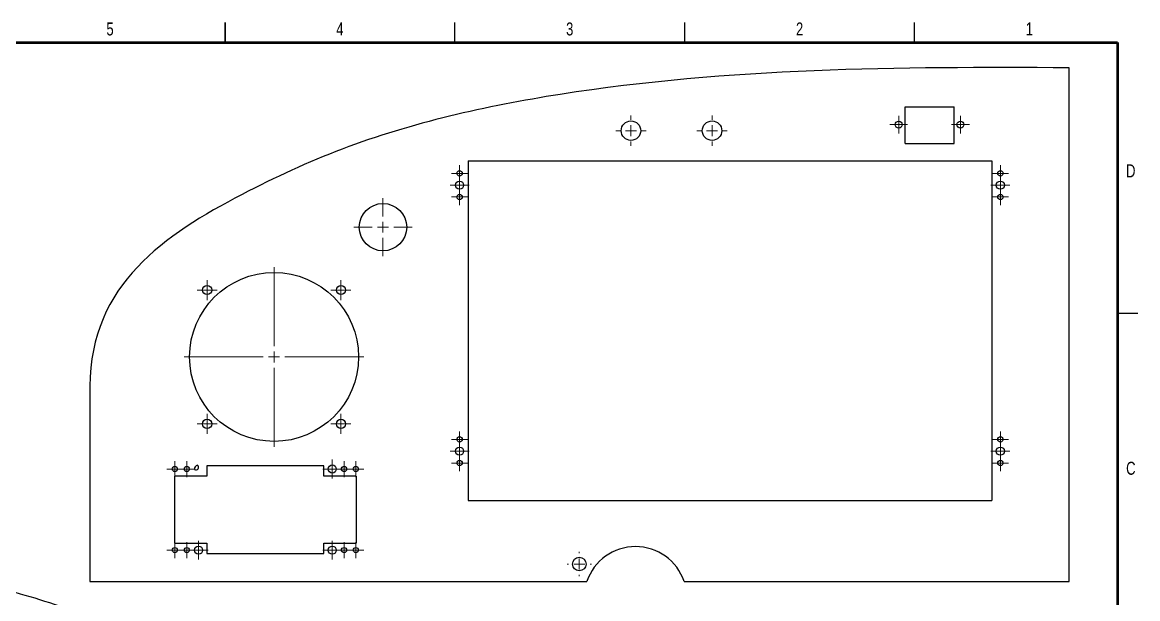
# Model space of a CAD drawing. Header units: inches. Extents: x 0.1 to 33.9, y 0.1 to 21.9.
# Drawn here: x 13.25 to 33.88, y 11.22 to 21.88 of the extents above; entities that cross this region are included whole.
import ezdxf

# ---------------------------------------------------------------- set-up
doc = ezdxf.new("R2010")
doc.units = ezdxf.units.IN
doc.header["$MEASUREMENT"] = 0
doc.styles.add('SLDTEXTSTYLE0', font='TXT', dxfattribs={"width": 0.75})

# ---------------------------------------------------------------- blocks, each defined once
blk = doc.blocks.new('SW_CENTERMARKSYMBOL_21')
at = {"color": 0, "linetype": 'Continuous', "lineweight": 18}
for p, q in [((0, 0.2), (0, 0.225)), ((-0.2, 0), (-0.225, 0)), ((0, 0), (-0.1, 0)), ((0, 0), (0, 0.1)), ((0, 0), (0, -0.1)), ((0, 0), (0.1, 0)), ((0.2, 0), (0.225, 0)), ((0, -0.2), (0, -0.225))]:
    blk.add_line(p, q, dxfattribs=at)
blk = doc.blocks.new('SW_CENTERMARKSYMBOL_22')
at = {"color": 0, "linetype": 'Continuous', "lineweight": 18}
for p, q in [((0, 0.2), (0, 1.6625)), ((-0.2, 0), (-1.6625, 0)), ((0, 0), (-0.1, 0)), ((0, 0), (0, 0.1)), ((0, 0), (0, -0.1)), ((0, 0), (0.1, 0)), ((0.2, 0), (1.6625, 0)), ((0, -0.2), (0, -1.6625))]:
    blk.add_line(p, q, dxfattribs=at)
blk = doc.blocks.new('SW_CENTERMARKSYMBOL_23')
at = {"color": 0, "linetype": 'Continuous', "lineweight": 18}
for p, q in [((-0.1, 0), (-0.16425, 0)), ((0, 0), (-0.1, 0)), ((0, 0.1), (0, 0.16425)), ((0, 0), (0, 0.1)), ((0, 0), (0, -0.1)), ((0, 0), (0.1, 0)), ((0.1, 0), (0.16425, 0)), ((0, -0.1), (0, -0.16425))]:
    blk.add_line(p, q, dxfattribs=at)
blk = doc.blocks.new('SW_CENTERMARKSYMBOL_24')
at = {"color": 0, "linetype": 'Continuous', "lineweight": 18}
for p, q in [((-0.1, 0), (-0.16425, 0)), ((0, 0), (-0.1, 0)), ((0, 0.1), (0, 0.16425)), ((0, 0), (0, 0.1)), ((0, 0), (0, -0.1)), ((0, 0), (0.1, 0)), ((0.1, 0), (0.16425, 0)), ((0, -0.1), (0, -0.16425))]:
    blk.add_line(p, q, dxfattribs=at)
blk = doc.blocks.new('SW_CENTERMARKSYMBOL_25')
at = {"color": 0, "linetype": 'Continuous', "lineweight": 18}
for p, q in [((-0.1, 0), (-0.148, 0)), ((0, 0), (-0.1, 0)), ((0, 0.1), (0, 0.148)), ((0, 0), (0, 0.1)), ((0, 0), (0, -0.1)), ((0, 0), (0.1, 0)), ((0.1, 0), (0.148, 0)), ((0, -0.1), (0, -0.148))]:
    blk.add_line(p, q, dxfattribs=at)
blk = doc.blocks.new('SW_CENTERMARKSYMBOL_26')
at = {"color": 0, "linetype": 'Continuous', "lineweight": 18}
for p, q in [((-0.1, 0), (-0.148, 0)), ((0, 0), (-0.1, 0)), ((0, 0.1), (0, 0.148)), ((0, 0), (0, 0.1)), ((0, 0), (0, -0.1)), ((0, 0), (0.1, 0)), ((0.1, 0), (0.148, 0)), ((0, -0.1), (0, -0.148))]:
    blk.add_line(p, q, dxfattribs=at)
blk = doc.blocks.new('SW_CENTERMARKSYMBOL_27')
at = {"color": 0, "linetype": 'Continuous', "lineweight": 18}
for p, q in [((-0.1, 0), (-0.175, 0)), ((0, 0), (-0.1, 0)), ((0, 0.1), (0, 0.175)), ((0, 0), (0, 0.1)), ((0, 0), (0, -0.1)), ((0, 0), (0.1, 0)), ((0.1, 0), (0.175, 0)), ((0, -0.1), (0, -0.175))]:
    blk.add_line(p, q, dxfattribs=at)
blk = doc.blocks.new('SW_CENTERMARKSYMBOL_28')
at = {"color": 0, "linetype": 'Continuous', "lineweight": 18}
for p, q in [((-0.1, 0), (-0.149, 0)), ((0, 0), (-0.1, 0)), ((0, 0.1), (0, 0.149)), ((0, 0), (0, 0.1)), ((0, 0), (0, -0.1)), ((0, 0), (0.1, 0)), ((0.1, 0), (0.149, 0)), ((0, -0.1), (0, -0.149))]:
    blk.add_line(p, q, dxfattribs=at)
blk = doc.blocks.new('SW_CENTERMARKSYMBOL_29')
at = {"color": 0, "linetype": 'Continuous', "lineweight": 18}
for p, q in [((-0.1, 0), (-0.185, 0)), ((0, 0), (-0.1, 0)), ((0, 0.1), (0, 0.185)), ((0, 0), (0, 0.1)), ((0, 0), (0, -0.1)), ((0, 0), (0.1, 0)), ((0.1, 0), (0.185, 0)), ((0, -0.1), (0, -0.185))]:
    blk.add_line(p, q, dxfattribs=at)
blk = doc.blocks.new('SW_CENTERMARKSYMBOL_30')
at = {"color": 0, "linetype": 'Continuous', "lineweight": 18}
for p, q in [((-0.1, 0), (-0.149, 0)), ((0, 0), (-0.1, 0)), ((0, 0.1), (0, 0.149)), ((0, 0), (0, 0.1)), ((0, 0), (0, -0.1)), ((0, 0), (0.1, 0)), ((0.1, 0), (0.149, 0)), ((0, -0.1), (0, -0.149))]:
    blk.add_line(p, q, dxfattribs=at)
blk = doc.blocks.new('SW_CENTERMARKSYMBOL_31')
at = {"color": 0, "linetype": 'Continuous', "lineweight": 18}
for p, q in [((-0.1, 0), (-0.149, 0)), ((0, 0), (-0.1, 0)), ((0, 0.1), (0, 0.149)), ((0, 0), (0, 0.1)), ((0, 0), (0, -0.1)), ((0, 0), (0.1, 0)), ((0.1, 0), (0.149, 0)), ((0, -0.1), (0, -0.149))]:
    blk.add_line(p, q, dxfattribs=at)
blk = doc.blocks.new('SW_CENTERMARKSYMBOL_32')
at = {"color": 0, "linetype": 'Continuous', "lineweight": 18}
for p, q in [((-0.1, 0), (-0.175, 0)), ((0, 0), (-0.1, 0)), ((0, 0.1), (0, 0.175)), ((0, 0), (0, 0.1)), ((0, 0), (0, -0.1)), ((0, 0), (0.1, 0)), ((0.1, 0), (0.175, 0)), ((0, -0.1), (0, -0.175))]:
    blk.add_line(p, q, dxfattribs=at)
blk = doc.blocks.new('SW_CENTERMARKSYMBOL_33')
at = {"color": 0, "linetype": 'Continuous', "lineweight": 18}
for p, q in [((-0.1, 0), (-0.149, 0)), ((0, 0), (-0.1, 0)), ((0, 0.1), (0, 0.149)), ((0, 0), (0, 0.1)), ((0, 0), (0, -0.1)), ((0, 0), (0.1, 0)), ((0.1, 0), (0.149, 0)), ((0, -0.1), (0, -0.149))]:
    blk.add_line(p, q, dxfattribs=at)
blk = doc.blocks.new('SW_CENTERMARKSYMBOL_34')
at = {"color": 0, "linetype": 'Continuous', "lineweight": 18}
for p, q in [((0, 0.2), (0, 0.5375)), ((-0.2, 0), (-0.5375, 0)), ((0, 0), (-0.1, 0)), ((0, 0), (0, 0.1)), ((0, 0), (0, -0.1)), ((0, 0), (0.1, 0)), ((0.2, 0), (0.5375, 0)), ((0, -0.2), (0, -0.5375))]:
    blk.add_line(p, q, dxfattribs=at)
blk = doc.blocks.new('SW_CENTERMARKSYMBOL_35')
at = {"color": 0, "linetype": 'Continuous', "lineweight": 18}
for p, q in [((0, 0.2), (0, 0.28)), ((-0.2, 0), (-0.28, 0)), ((0, 0), (-0.1, 0)), ((0, 0), (0, 0.1)), ((0, 0), (0, -0.1)), ((0, 0), (0.1, 0)), ((0.2, 0), (0.28, 0)), ((0, -0.2), (0, -0.28))]:
    blk.add_line(p, q, dxfattribs=at)
blk = doc.blocks.new('SW_CENTERMARKSYMBOL_36')
at = {"color": 0, "linetype": 'Continuous', "lineweight": 18}
for p, q in [((-0.1, 0), (-0.185, 0)), ((0, 0), (-0.1, 0)), ((0, 0.1), (0, 0.185)), ((0, 0), (0, 0.1)), ((0, 0), (0, -0.1)), ((0, 0), (0.1, 0)), ((0.1, 0), (0.185, 0)), ((0, -0.1), (0, -0.185))]:
    blk.add_line(p, q, dxfattribs=at)
blk = doc.blocks.new('SW_CENTERMARKSYMBOL_37')
at = {"color": 0, "linetype": 'Continuous', "lineweight": 18}
for p, q in [((-0.1, 0), (-0.185, 0)), ((0, 0), (-0.1, 0)), ((0, 0.1), (0, 0.185)), ((0, 0), (0, 0.1)), ((0, 0), (0, -0.1)), ((0, 0), (0.1, 0)), ((0.1, 0), (0.185, 0)), ((0, -0.1), (0, -0.185))]:
    blk.add_line(p, q, dxfattribs=at)
blk = doc.blocks.new('SW_CENTERMARKSYMBOL_38')
at = {"color": 0, "linetype": 'Continuous', "lineweight": 18}
for p, q in [((-0.1, 0), (-0.185, 0)), ((0, 0), (-0.1, 0)), ((0, 0.1), (0, 0.185)), ((0, 0), (0, 0.1)), ((0, 0), (0, -0.1)), ((0, 0), (0.1, 0)), ((0.1, 0), (0.185, 0)), ((0, -0.1), (0, -0.185))]:
    blk.add_line(p, q, dxfattribs=at)
blk = doc.blocks.new('SW_CENTERMARKSYMBOL_39')
at = {"color": 0, "linetype": 'Continuous', "lineweight": 18}
for p, q in [((0, 0.2), (0, 0.28)), ((-0.2, 0), (-0.28, 0)), ((0, 0), (-0.1, 0)), ((0, 0), (0, 0.1)), ((0, 0), (0, -0.1)), ((0, 0), (0.1, 0)), ((0.2, 0), (0.28, 0)), ((0, -0.2), (0, -0.28))]:
    blk.add_line(p, q, dxfattribs=at)
blk = doc.blocks.new('SW_CENTERMARKSYMBOL_40')
at = {"color": 0, "linetype": 'Continuous', "lineweight": 18}
for p, q in [((-0.1, 0), (-0.148, 0)), ((0, 0), (-0.1, 0)), ((0, 0.1), (0, 0.148)), ((0, 0), (0, 0.1)), ((0, 0), (0, -0.1)), ((0, 0), (0.1, 0)), ((0.1, 0), (0.148, 0)), ((0, -0.1), (0, -0.148))]:
    blk.add_line(p, q, dxfattribs=at)
blk = doc.blocks.new('SW_CENTERMARKSYMBOL_41')
at = {"color": 0, "linetype": 'Continuous', "lineweight": 18}
for p, q in [((-0.1, 0), (-0.148, 0)), ((0, 0), (-0.1, 0)), ((0, 0.1), (0, 0.148)), ((0, 0), (0, 0.1)), ((0, 0), (0, -0.1)), ((0, 0), (0.1, 0)), ((0.1, 0), (0.148, 0)), ((0, -0.1), (0, -0.148))]:
    blk.add_line(p, q, dxfattribs=at)
blk = doc.blocks.new('SW_CENTERMARKSYMBOL_42')
at = {"color": 0, "linetype": 'Continuous', "lineweight": 18}
for p, q in [((-0.1, 0), (-0.175, 0)), ((0, 0), (-0.1, 0)), ((0, 0.1), (0, 0.175)), ((0, 0), (0, 0.1)), ((0, 0), (0, -0.1)), ((0, 0), (0.1, 0)), ((0.1, 0), (0.175, 0)), ((0, -0.1), (0, -0.175))]:
    blk.add_line(p, q, dxfattribs=at)
blk = doc.blocks.new('SW_CENTERMARKSYMBOL_43')
at = {"color": 0, "linetype": 'Continuous', "lineweight": 18}
for p, q in [((-0.1, 0), (-0.175, 0)), ((0, 0), (-0.1, 0)), ((0, 0.1), (0, 0.175)), ((0, 0), (0, 0.1)), ((0, 0), (0, -0.1)), ((0, 0), (0.1, 0)), ((0.1, 0), (0.175, 0)), ((0, -0.1), (0, -0.175))]:
    blk.add_line(p, q, dxfattribs=at)
blk = doc.blocks.new('SW_CENTERMARKSYMBOL_44')
at = {"color": 0, "linetype": 'Continuous', "lineweight": 18}
for p, q in [((-0.1, 0), (-0.148, 0)), ((0, 0), (-0.1, 0)), ((0, 0.1), (0, 0.148)), ((0, 0), (0, 0.1)), ((0, 0), (0, -0.1)), ((0, 0), (0.1, 0)), ((0.1, 0), (0.148, 0)), ((0, -0.1), (0, -0.148))]:
    blk.add_line(p, q, dxfattribs=at)
blk = doc.blocks.new('SW_CENTERMARKSYMBOL_45')
at = {"color": 0, "linetype": 'Continuous', "lineweight": 18}
for p, q in [((-0.1, 0), (-0.148, 0)), ((0, 0), (-0.1, 0)), ((0, 0.1), (0, 0.148)), ((0, 0), (0, 0.1)), ((0, 0), (0, -0.1)), ((0, 0), (0.1, 0)), ((0.1, 0), (0.148, 0)), ((0, -0.1), (0, -0.148))]:
    blk.add_line(p, q, dxfattribs=at)
blk = doc.blocks.new('SW_CENTERMARKSYMBOL_46')
at = {"color": 0, "linetype": 'Continuous', "lineweight": 18}
for p, q in [((-0.1, 0), (-0.148, 0)), ((0, 0), (-0.1, 0)), ((0, 0.1), (0, 0.148)), ((0, 0), (0, 0.1)), ((0, 0), (0, -0.1)), ((0, 0), (0.1, 0)), ((0.1, 0), (0.148, 0)), ((0, -0.1), (0, -0.148))]:
    blk.add_line(p, q, dxfattribs=at)
blk = doc.blocks.new('SW_CENTERMARKSYMBOL_47')
at = {"color": 0, "linetype": 'Continuous', "lineweight": 18}
for p, q in [((-0.1, 0), (-0.148, 0)), ((0, 0), (-0.1, 0)), ((0, 0.1), (0, 0.148)), ((0, 0), (0, 0.1)), ((0, 0), (0, -0.1)), ((0, 0), (0.1, 0)), ((0.1, 0), (0.148, 0)), ((0, -0.1), (0, -0.148))]:
    blk.add_line(p, q, dxfattribs=at)
blk = doc.blocks.new('SW_CENTERMARKSYMBOL_48')
at = {"color": 0, "linetype": 'Continuous', "lineweight": 18}
for p, q in [((-0.1, 0), (-0.149, 0)), ((0, 0), (-0.1, 0)), ((0, 0.1), (0, 0.149)), ((0, 0), (0, 0.1)), ((0, 0), (0, -0.1)), ((0, 0), (0.1, 0)), ((0.1, 0), (0.149, 0)), ((0, -0.1), (0, -0.149))]:
    blk.add_line(p, q, dxfattribs=at)
blk = doc.blocks.new('SW_CENTERMARKSYMBOL_49')
at = {"color": 0, "linetype": 'Continuous', "lineweight": 18}
for p, q in [((-0.1, 0), (-0.175, 0)), ((0, 0), (-0.1, 0)), ((0, 0.1), (0, 0.175)), ((0, 0), (0, 0.1)), ((0, 0), (0, -0.1)), ((0, 0), (0.1, 0)), ((0.1, 0), (0.175, 0)), ((0, -0.1), (0, -0.175))]:
    blk.add_line(p, q, dxfattribs=at)
blk = doc.blocks.new('SW_CENTERMARKSYMBOL_50')
at = {"color": 0, "linetype": 'Continuous', "lineweight": 18}
for p, q in [((-0.1, 0), (-0.149, 0)), ((0, 0), (-0.1, 0)), ((0, 0.1), (0, 0.149)), ((0, 0), (0, 0.1)), ((0, 0), (0, -0.1)), ((0, 0), (0.1, 0)), ((0.1, 0), (0.149, 0)), ((0, -0.1), (0, -0.149))]:
    blk.add_line(p, q, dxfattribs=at)
blk = doc.blocks.new('SW_CENTERMARKSYMBOL_51')
at = {"color": 0, "linetype": 'Continuous', "lineweight": 18}
for p, q in [((-0.1, 0), (-0.149, 0)), ((0, 0), (-0.1, 0)), ((0, 0.1), (0, 0.149)), ((0, 0), (0, 0.1)), ((0, 0), (0, -0.1)), ((0, 0), (0.1, 0)), ((0.1, 0), (0.149, 0)), ((0, -0.1), (0, -0.149))]:
    blk.add_line(p, q, dxfattribs=at)
blk = doc.blocks.new('SW_CENTERMARKSYMBOL_52')
at = {"color": 0, "linetype": 'Continuous', "lineweight": 18}
for p, q in [((-0.1, 0), (-0.175, 0)), ((0, 0), (-0.1, 0)), ((0, 0.1), (0, 0.175)), ((0, 0), (0, 0.1)), ((0, 0), (0, -0.1)), ((0, 0), (0.1, 0)), ((0.1, 0), (0.175, 0)), ((0, -0.1), (0, -0.175))]:
    blk.add_line(p, q, dxfattribs=at)
blk = doc.blocks.new('SW_CENTERMARKSYMBOL_53')
at = {"color": 0, "linetype": 'Continuous', "lineweight": 18}
for p, q in [((-0.1, 0), (-0.149, 0)), ((0, 0), (-0.1, 0)), ((0, 0.1), (0, 0.149)), ((0, 0), (0, 0.1)), ((0, 0), (0, -0.1)), ((0, 0), (0.1, 0)), ((0.1, 0), (0.149, 0)), ((0, -0.1), (0, -0.149))]:
    blk.add_line(p, q, dxfattribs=at)
blk = doc.blocks.new('SW_CENTERMARKSYMBOL_54')
at = {"color": 0, "linetype": 'Continuous', "lineweight": 18}
for p, q in [((-0.1, 0), (-0.175, 0)), ((0, 0), (-0.1, 0)), ((0, 0.1), (0, 0.175)), ((0, 0), (0, 0.1)), ((0, 0), (0, -0.1)), ((0, 0), (0.1, 0)), ((0.1, 0), (0.175, 0)), ((0, -0.1), (0, -0.175))]:
    blk.add_line(p, q, dxfattribs=at)

msp = doc.modelspace()

# ---------------------------------------------------------------- linework, layer by layer
at = {"color": 7, "linetype": 'Continuous', "lineweight": 25}
for p, q in [((17, 21.875), (17, 21.5)), ((17, 21.5), (17, 21.875)), ((21.25, 21.5), (21.25, 21.875)), ((25.5, 21.5), (25.5, 21.875)), ((29.75, 21.5), (29.75, 21.875)), ((32.605, 11.535), (32.605, 21.035)), ((29.574, 19.636), (29.574, 20.311)), ((29.574, 20.311), (30.479, 20.311)), ((30.479, 19.636), (30.479, 20.311)), ((29.574, 19.636), (30.479, 19.636)), ((21.496, 19.315), (31.176, 19.315)), ((21.496, 19.315), (21.496, 13.035)), ((31.176, 19.315), (31.176, 13.035)), ((33.5, 16.5), (33.875, 16.5)), ((14.501, 15.147), (14.501, 11.535)), ((18.826, 13.675), (16.666, 13.675)), ((16.666, 13.675), (16.666, 13.485)), ((18.826, 13.485), (18.826, 13.675)), ((16.666, 13.485), (16.066, 13.485)), ((16.066, 13.485), (16.066, 12.245)), ((19.426, 13.485), (18.826, 13.485)), ((19.426, 13.485), (19.426, 12.245)), ((21.496, 13.035), (31.176, 13.035)), ((16.066, 12.245), (16.666, 12.245)), ((16.666, 12.245), (16.666, 12.055)), ((18.826, 12.055), (18.826, 12.245)), ((18.826, 12.245), (19.426, 12.245)), ((16.666, 12.055), (18.826, 12.055)), ((14.501, 11.535), (23.689, 11.535)), ((25.489, 11.535), (32.605, 11.535))]:
    msp.add_line(p, q, dxfattribs=at)
at = {"color": 7, "linetype": 'Continuous', "lineweight": 50}
for p, q in [((0.5, 21.5), (33.5, 21.5)), ((33.5, 21.5), (33.5, 0.5))]:
    msp.add_line(p, q, dxfattribs=at)
at = {"color": 7, "linetype": 'Continuous', "lineweight": 25}
for centre, radius in [((24.505, 19.872), 0.18), ((26.005, 19.872), 0.18), ((29.456, 19.984), 0.0643), ((30.598, 19.984), 0.0642), ((21.336, 19.083), 0.049), ((31.336, 19.083), 0.049), ((21.336, 18.865), 0.075), ((31.336, 18.865), 0.075), ((21.336, 18.646), 0.049), ((31.336, 18.646), 0.049), ((19.92, 18.088), 0.438), ((17.906, 15.688), 1.562), ((16.668, 16.925), 0.085), ((19.143, 16.925), 0.085), ((16.668, 14.45), 0.085), ((19.143, 14.45), 0.085), ((21.336, 14.163), 0.049), ((31.336, 14.163), 0.049), ((21.336, 13.945), 0.075), ((31.336, 13.945), 0.075), ((16.073, 13.615), 0.048), ((16.292, 13.615), 0.048), ((18.982, 13.615), 0.075), ((19.2, 13.615), 0.048), ((19.419, 13.615), 0.048), ((21.336, 13.726), 0.049), ((31.336, 13.726), 0.049), ((16.51, 12.115), 0.075), ((18.982, 12.115), 0.075), ((16.073, 12.115), 0.048), ((16.292, 12.115), 0.048), ((19.2, 12.115), 0.048), ((19.419, 12.115), 0.048), ((23.55, 11.858), 0.125)]:
    msp.add_circle(centre, radius, dxfattribs=at)
for centre, radius, start, end in [((16.461, 13.65), 0.049, 238.9943, 49.9819), ((16.51, 13.615), 0.075, 103.8316, 185.1446), ((24.589, 11.232), 0.949, 18.5638, 161.4362)]:
    msp.add_arc(centre, radius, start, end, dxfattribs=at)
for points, knots in [([(32.605, 21.035), (29.465, 21.054), (24.925, 21.023), (19.787, 19.87), (16.502, 18.353), (14.504, 17.031), (14.501, 15.147)], [0, 0, 0, 0, 0.463494, 0.667883, 0.767851, 1, 1, 1, 1]), ([(2.016, 12.582), (3.941, 12.591), (6.249, 12.367), (8.887, 12.063), (10.087, 11.91), (11.518, 11.71), (12.85, 11.428), (13.927, 11.094), (14.632, 10.851), (15.434, 10.496), (16.279, 10.045), (17.166, 9.371), (17.861, 8.547), (18.384, 7.618), (18.467, 6.855), (18.515, 6.414), (18.529, 6.296), (18.537, 6.221)], [0, 0, 0, 0, 0.2546708, 0.3069615, 0.3519434, 0.4150225, 0.4984295, 0.5318794, 0.5643714, 0.5971343, 0.6480578, 0.6910307, 0.7439119, 0.7894401, 0.8320896, 0.8379871, 0.8484148, 0.8484148, 0.8484148, 0.8484148])]:
    msp.add_open_spline(points, degree=3, knots=knots, dxfattribs=at)

# ---------------------------------------------------------------- block references
at = {"color": 7, "linetype": 'Continuous', "lineweight": 0}
for name, p in [('SW_CENTERMARKSYMBOL_35', (24.505, 19.872)), ('SW_CENTERMARKSYMBOL_39', (26.005, 19.872)), ('SW_CENTERMARKSYMBOL_24', (29.456, 19.984)), ('SW_CENTERMARKSYMBOL_23', (30.598, 19.984)), ('SW_CENTERMARKSYMBOL_28', (21.336, 19.083)), ('SW_CENTERMARKSYMBOL_53', (31.336, 19.083)), ('SW_CENTERMARKSYMBOL_27', (21.336, 18.865)), ('SW_CENTERMARKSYMBOL_52', (31.336, 18.865)), ('SW_CENTERMARKSYMBOL_30', (21.336, 18.646)), ('SW_CENTERMARKSYMBOL_51', (31.336, 18.646)), ('SW_CENTERMARKSYMBOL_34', (19.92, 18.088)), ('SW_CENTERMARKSYMBOL_22', (17.906, 15.688)), ('SW_CENTERMARKSYMBOL_38', (16.668, 16.925)), ('SW_CENTERMARKSYMBOL_37', (19.143, 16.925)), ('SW_CENTERMARKSYMBOL_36', (16.668, 14.45)), ('SW_CENTERMARKSYMBOL_29', (19.143, 14.45)), ('SW_CENTERMARKSYMBOL_31', (21.336, 14.163)), ('SW_CENTERMARKSYMBOL_50', (31.336, 14.163)), ('SW_CENTERMARKSYMBOL_32', (21.336, 13.945)), ('SW_CENTERMARKSYMBOL_49', (31.336, 13.945)), ('SW_CENTERMARKSYMBOL_33', (21.336, 13.726)), ('SW_CENTERMARKSYMBOL_48', (31.336, 13.726)), ('SW_CENTERMARKSYMBOL_45', (16.073, 13.615)), ('SW_CENTERMARKSYMBOL_44', (16.292, 13.615)), ('SW_CENTERMARKSYMBOL_42', (18.982, 13.615)), ('SW_CENTERMARKSYMBOL_41', (19.2, 13.615)), ('SW_CENTERMARKSYMBOL_25', (19.419, 13.615)), ('SW_CENTERMARKSYMBOL_46', (16.073, 12.115)), ('SW_CENTERMARKSYMBOL_47', (16.292, 12.115)), ('SW_CENTERMARKSYMBOL_54', (16.51, 12.115)), ('SW_CENTERMARKSYMBOL_43', (18.982, 12.115)), ('SW_CENTERMARKSYMBOL_40', (19.2, 12.115)), ('SW_CENTERMARKSYMBOL_26', (19.419, 12.115)), ('SW_CENTERMARKSYMBOL_21', (23.55, 11.858))]:
    msp.add_blockref(name, p, dxfattribs=at)

# ---------------------------------------------------------------- texts
at = {"color": 7, "linetype": 'Continuous', "lineweight": 0, "char_height": 0.24, "attachment_point": 2, "style": 'SLDTEXTSTYLE0'}
for s, insert in [('5', (14.873, 21.873)), ('4', (19.123, 21.873)), ('3', (23.373, 21.873)), ('2', (27.623, 21.873)), ('1', (31.873, 21.873)), ('D', (33.747, 19.249)), ('C', (33.748, 13.749))]:
    msp.add_mtext(s, dxfattribs=dict(at, insert=insert))

doc.saveas('drawing.dxf')
